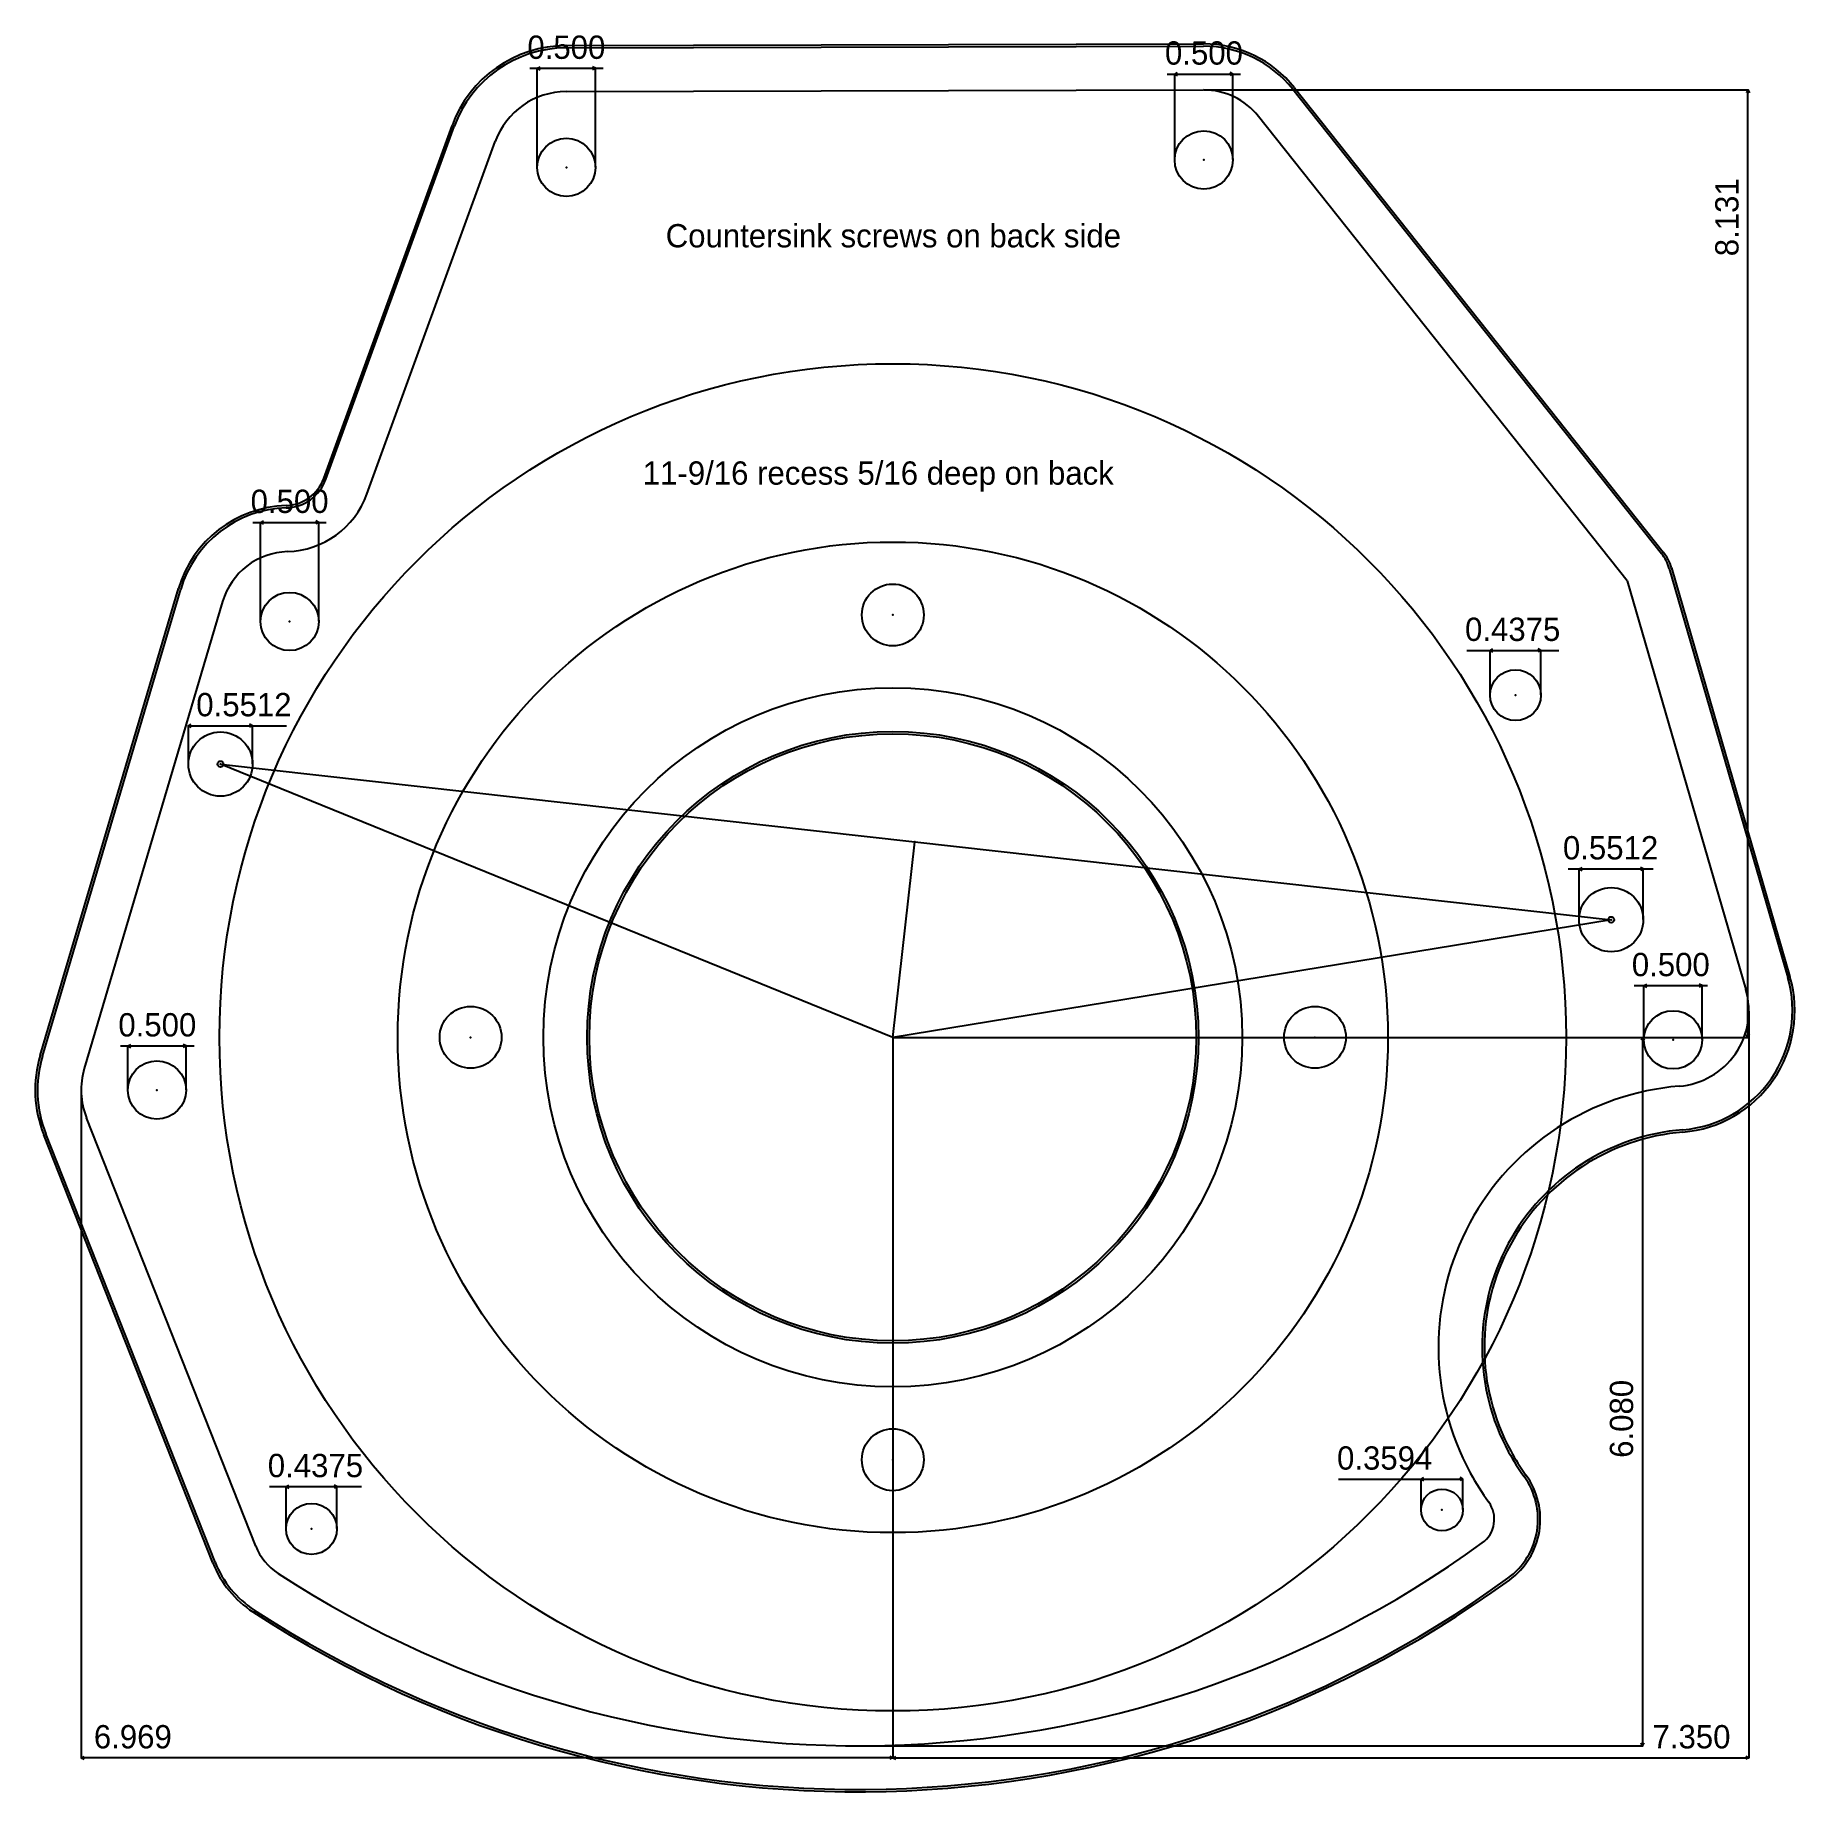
# Model space of a CAD drawing. Extents: x -7.4 to 7.7, y -6.5 to 8.6.
import ezdxf
from ezdxf.enums import TextEntityAlignment as Align

# ---------------------------------------------------------------- set-up
doc = ezdxf.new("R2010")
doc.units = 0

msp = doc.modelspace()

# ---------------------------------------------------------------- linework, layer by layer
at = {"layer": 'CAM', "color": 7, "linetype": 'CONTINUOUS'}
for p, q in [((-2.805627, 8.511217), (2.667718, 8.525565)), ((-2.805575, 8.491217), (2.66777, 8.505565)), ((3.433674, 8.137137), (6.600143, 4.152234)), ((3.449332, 8.149579), (6.615802, 4.164676)), ((-4.886779, 4.796816), (-3.784842, 7.8237)), ((-4.867985, 4.789975), (-3.766048, 7.816859)), ((6.66671, 4.023383), (7.684407, 0.514011)), ((6.685918, 4.028953), (7.703616, 0.519582)), ((-7.320789, -0.155102), (-6.133496, 3.851572)), ((-7.301613, -0.160784), (-6.114321, 3.84589)), ((-5.83795, -4.510821), (-7.290667, -0.836198)), ((-5.81935, -4.503468), (-7.272067, -0.828845))]:
    msp.add_line(p, q, dxfattribs=at)
for centre, radius in [((0, 0), 2.625), ((0, 0), 2.605), ((-5.773086, 2.345251), 0.025591)]:
    msp.add_circle(centre, radius, dxfattribs=at)
for centre, radius, start, end in [((-2.802888, 7.46622), 1.045, 90.1502, 159.995967), ((-2.802888, 7.46622), 1.025, 90.1502, 159.995967), ((2.670326, 7.530568), 0.995, 38.471232, 90.1502), ((2.670326, 7.530568), 0.975, 38.471232, 90.1502), ((-5.220361, 4.918257), 0.355, 271.734428, 339.995967), ((-5.220361, 4.918257), 0.375, 271.734428, 339.995967), ((-5.179501, 3.568875), 0.995, 91.734428, 163.493927), ((-5.179501, 3.568875), 0.975, 91.734428, 163.493927), ((6.306548, 3.918938), 0.375, 16.171852, 38.471232), ((6.306548, 3.918938), 0.395, 16.171852, 38.471232), ((6.699966, 0.228529), 1.025, 274.638021, 376.171852), ((6.699966, 0.228529), 1.045, 274.638021, 376.171852), ((-6.318854, -0.452004), 1.045, 163.493927, 201.570758), ((-6.318854, -0.452004), 1.025, 163.493927, 201.570758), ((6.934461, -2.661975), 1.875, 94.638021, 208.581023), ((6.934461, -2.661975), 1.855, 94.638021, 208.581023), ((6.971704, -2.641685), 1.917412, 208.581023, 216.000176), ((6.971704, -2.641685), 1.897412, 208.581023, 216.000176), ((4.914854, -4.136083), 0.625, 305.994939, 396.000176), ((4.914854, -4.136083), 0.645, 305.994939, 396.000176), ((-5.005632, -4.181774), 0.895, 201.570758, 236.911658), ((-5.005632, -4.181774), 0.875, 201.570758, 236.911658), ((-0.298963, 3.041454), 9.516354, 236.911658, 305.994939), ((-0.298963, 3.041454), 9.496354, 236.911658, 305.994939)]:
    msp.add_arc(centre, radius, start, end, dxfattribs=at)
at = {"layer": 'Default', "color": 7, "linetype": 'CONTINUOUS'}
for p, q in [((-2.804592, 8.116218), (2.668753, 8.130566)), ((6.306548, 3.918938), (3.140078, 7.903841)), ((-4.51561, 4.661692), (-3.413673, 7.688576)), ((6.306548, 3.918938), (7.324246, 0.409567)), ((-5.754775, 3.739346), (-6.942067, -0.267328)), ((-5.470614, -4.365599), (-6.923331, -0.690977))]:
    msp.add_line(p, q, dxfattribs=at)
for centre, radius in [((-2.802888, 7.46622), 0.25), ((2.670326, 7.530568), 0.25), ((-5.179501, 3.568875), 0.25), ((5.346593, 2.936656), 0.21875), ((-5.773086, 2.345251), 0.275591), ((6.168449, 1.009592), 0.275591), ((6.699966, -0.021471), 0.25), ((-6.318854, -0.452004), 0.25), ((4.715503, -4.05616), 0.179688), ((-4.991176, -4.218339), 0.21875)]:
    msp.add_circle(centre, radius, dxfattribs=at)
for centre, radius, start, end in [((-2.802888, 7.46622), 0.65, 90.1502, 159.995967), ((2.670326, 7.530568), 0.6, 38.471232, 90.1502), ((-5.220361, 4.918257), 0.75, 271.734428, 339.995967), ((-5.179501, 3.568875), 0.6, 91.734428, 163.493927), ((6.699966, 0.228529), 0.65, 274.638021, 376.171852), ((-6.318854, -0.452004), 0.65, 163.493927, 201.570758), ((6.934461, -2.661975), 2.25, 94.638021, 208.581023), ((6.971704, -2.641685), 2.292412, 208.581023, 216.000176), ((4.914854, -4.136083), 0.25, 305.994939, 396.000176), ((-5.005632, -4.181774), 0.5, 201.570758, 236.911658), ((-0.298963, 3.041454), 9.121354, 236.911658, 305.994939)]:
    msp.add_arc(centre, radius, start, end, dxfattribs=at)
at = {"layer": 'Default', "color": 7}
for p in [(-2.802888, 7.46622), (2.670326, 7.530568), (-5.179501, 3.568875), (5.346593, 2.936656), (-5.773086, 2.345251), (6.168449, 1.009592), (0, 0), (6.699966, -0.021471), (-6.318854, -0.452004), (4.715503, -4.05616), (-4.991176, -4.218339)]:
    msp.add_point(p, dxfattribs=at)
at = {"layer": 'DIM', "color": 7, "linetype": 'CONTINUOUS'}
for p, q in [((-3.117968, 8.31622), (-2.487808, 8.31622)), ((-3.052888, 8.31622), (-3.027888, 8.32872)), ((-3.052888, 7.46876), (-3.052888, 8.32003)), ((-3.052888, 8.31622), (-3.027888, 8.30372)), ((-2.552888, 8.31622), (-2.577888, 8.32872)), ((-2.552888, 8.31622), (-2.577888, 8.30372)), ((-2.552888, 7.46876), (-2.552888, 8.32003)), ((2.356588, 8.266626), (2.986748, 8.266626)), ((2.420326, 8.266626), (2.445326, 8.279126)), ((2.420326, 7.533109), (2.420326, 8.270436)), ((2.420326, 8.266626), (2.445326, 8.254126)), ((2.920326, 8.266626), (2.895326, 8.279126)), ((2.920326, 8.266626), (2.895326, 8.254126)), ((2.920326, 7.533109), (2.920326, 8.270436)), ((2.672866, 8.130568), (7.346757, 8.130568)), ((7.342947, 8.130568), (7.330447, 8.105568)), ((7.342947, 0), (7.342947, 8.130568)), ((7.342947, 8.130568), (7.355447, 8.105568)), ((-5.494581, 4.418875), (-4.864421, 4.418875)), ((-5.429501, 4.418875), (-5.404501, 4.431375)), ((-5.429501, 3.571415), (-5.429501, 4.422685)), ((-5.429501, 4.418875), (-5.404501, 4.406375)), ((-4.929501, 4.418875), (-4.954501, 4.431375)), ((-4.929501, 4.418875), (-4.954501, 4.406375)), ((-4.929501, 3.571415), (-4.929501, 4.422685)), ((5.127843, 3.320565), (5.152843, 3.333065)), ((5.127843, 2.939196), (5.127843, 3.324375)), ((5.565343, 3.320565), (5.540343, 3.333065)), ((5.565343, 2.939196), (5.565343, 3.324375)), ((4.927418, 3.320565), (5.717578, 3.320565)), ((5.127843, 3.320565), (5.152843, 3.308065)), ((5.565343, 3.320565), (5.540343, 3.308065)), ((-6.048676, 2.674021), (-6.023676, 2.686521)), ((-6.048676, 2.347791), (-6.048676, 2.677831)), ((-6.048676, 2.674021), (-5.206687, 2.674021)), ((-6.048676, 2.674021), (-6.023676, 2.661521)), ((-5.497495, 2.674021), (-5.522495, 2.686521)), ((-5.497495, 2.674021), (-5.522495, 2.661521)), ((-5.497495, 2.347791), (-5.497495, 2.677831)), ((-5.773086, 2.345251), (0.187744, 1.678533)), ((0, 0), (-5.773086, 2.345251)), ((0, 0), (0.187744, 1.678533)), ((0.187744, 1.678533), (6.168449, 1.009592)), ((5.797925, 1.445587), (6.528085, 1.445587)), ((5.892859, 1.445587), (5.917859, 1.458087)), ((5.892859, 1.012132), (5.892859, 1.449397)), ((5.892859, 1.445587), (5.917859, 1.433087)), ((6.44404, 1.445587), (6.41904, 1.458087)), ((6.44404, 1.445587), (6.41904, 1.433087)), ((6.44404, 1.012132), (6.44404, 1.449397)), ((6.168449, 1.009592), (0, 0)), ((6.449966, 0.443444), (6.474966, 0.455944)), ((6.949966, 0.443444), (6.924966, 0.455944)), ((6.36516, 0.443444), (6.99532, 0.443444)), ((6.449966, -0.018931), (6.449966, 0.447254)), ((6.449966, 0.443444), (6.474966, 0.430944)), ((6.949966, 0.443444), (6.924966, 0.430944)), ((6.949966, -0.018931), (6.949966, 0.447254)), ((7.349966, 0.225989), (7.349966, -6.187441)), ((0.00254, 0), (7.346757, 0)), ((0.00254, 0), (6.441596, 0)), ((6.437786, 0), (6.425286, -0.025)), ((6.437786, 0), (6.437786, -6.079901)), ((6.437786, 0), (6.450286, -0.025)), ((7.342947, 0), (7.330447, 0.025)), ((7.342947, 0), (7.355447, 0.025)), ((-6.630372, -0.073791), (-6.000212, -0.073791)), ((-6.568854, -0.073791), (-6.543854, -0.061291)), ((-6.568854, -0.449464), (-6.568854, -0.069981)), ((-6.568854, -0.073791), (-6.543854, -0.086291)), ((-6.068854, -0.073791), (-6.093854, -0.061291)), ((-6.068854, -0.073791), (-6.093854, -0.086291)), ((-6.068854, -0.449464), (-6.068854, -0.069981)), ((0, -0.00254), (0, -6.187441)), ((0, -0.00254), (0, -6.187441)), ((-6.968854, -0.454544), (-6.968854, -6.187441)), ((-5.35263, -3.856073), (-4.56247, -3.856073)), ((-5.209926, -3.856073), (-5.184926, -3.843573)), ((-5.209926, -4.215799), (-5.209926, -3.852263)), ((-5.209926, -3.856073), (-5.184926, -3.868573)), ((-4.772426, -3.856073), (-4.797426, -3.843573)), ((-4.772426, -3.856073), (-4.797426, -3.868573)), ((-4.772426, -4.215799), (-4.772426, -3.852263)), ((3.828293, -3.791418), (4.89519, -3.791418)), ((4.535815, -3.791418), (4.560815, -3.778918)), ((4.535815, -4.05362), (4.535815, -3.787608)), ((4.535815, -3.791418), (4.560815, -3.803918)), ((4.89519, -3.791418), (4.87019, -3.778918)), ((4.89519, -3.791418), (4.87019, -3.803918)), ((4.89519, -4.05362), (4.89519, -3.787608)), ((-6.968854, -6.183631), (-6.943854, -6.171131)), ((0, -6.183631), (-6.968854, -6.183631)), ((-6.968854, -6.183631), (-6.943854, -6.196131)), ((-0.296423, -6.079901), (6.441596, -6.079901)), ((0, -6.183631), (-0.025, -6.171131)), ((0, -6.183631), (-0.025, -6.196131)), ((0, -6.183631), (0.025, -6.171131)), ((0, -6.183631), (7.349966, -6.183631)), ((0, -6.183631), (0.025, -6.196131)), ((6.437786, -6.079901), (6.425286, -6.054901)), ((6.437786, -6.079901), (6.450286, -6.054901)), ((7.349966, -6.183631), (7.324966, -6.171131)), ((7.349966, -6.183631), (7.324966, -6.196131))]:
    msp.add_line(p, q, dxfattribs=at)
at = {"layer": 'DIM', "color": 3, "linetype": 'CONTINUOUS'}
msp.add_circle((0, 0), 5.78125, dxfattribs=at)
at = {"layer": 'DIM', "color": 7, "linetype": 'CONTINUOUS'}
msp.add_circle((6.168449, 1.009592), 0.025591, dxfattribs=at)
at = {"layer": 'DIM', "color": 7}
msp.add_point((0.187744, 1.678533), dxfattribs=at)
at = {"layer": 'DIM', "color": 9}
msp.add_point((0, 0), dxfattribs=at)
at = {"layer": 'Pilot', "color": 9, "linetype": 'CONTINUOUS'}
for centre, radius in [((0, 0), 4.251), ((0, 3.625), 0.265625), ((0, 0), 3), ((-3.625, 0), 0.265625), ((3.625, 0), 0.265625), ((0, -3.625), 0.265625)]:
    msp.add_circle(centre, radius, dxfattribs=at)
at = {"layer": 'Pilot', "color": 9}
for p in [(0, 3.625), (-3.625, 0), (3.625, 0), (0, -3.625)]:
    msp.add_point(p, dxfattribs=at)

# ---------------------------------------------------------------- texts
at = {"layer": 'DIM', "color": 7}
for s, p in [('0.500', (-2.802888, 8.3975)), ('0.500', (2.671668, 8.347906)), ('Countersink screws on back side', (0.004674, 6.779574)), ('11-9/16 recess 5/16 deep on back', (-0.124634, 4.742961)), ('0.500', (-5.179501, 4.500155)), ('0.4375', (5.322498, 3.401845)), ('0.5512', (-5.571767, 2.755301)), ('0.5512', (6.163005, 1.526867)), ('0.500', (6.68024, 0.524724)), ('0.500', (-6.315292, 0.007489)), ('0.4375', (-4.95755, -3.774793)), ('0.3594', (4.223373, -3.710138)), ('6.969', (-6.525419, -6.102351)), ('7.350', (6.85804, -6.102351))]:
    msp.add_text(s, height=0.2, dxfattribs=at).set_placement(p, align=Align.CENTER)
for s, p in [('8.131', (7.261667, 7.038192)), ('6.080', (6.356506, -3.274183))]:
    msp.add_text(s, height=0.2, rotation=90.000003, dxfattribs=at).set_placement(p, align=Align.CENTER)

doc.saveas('drawing.dxf')
